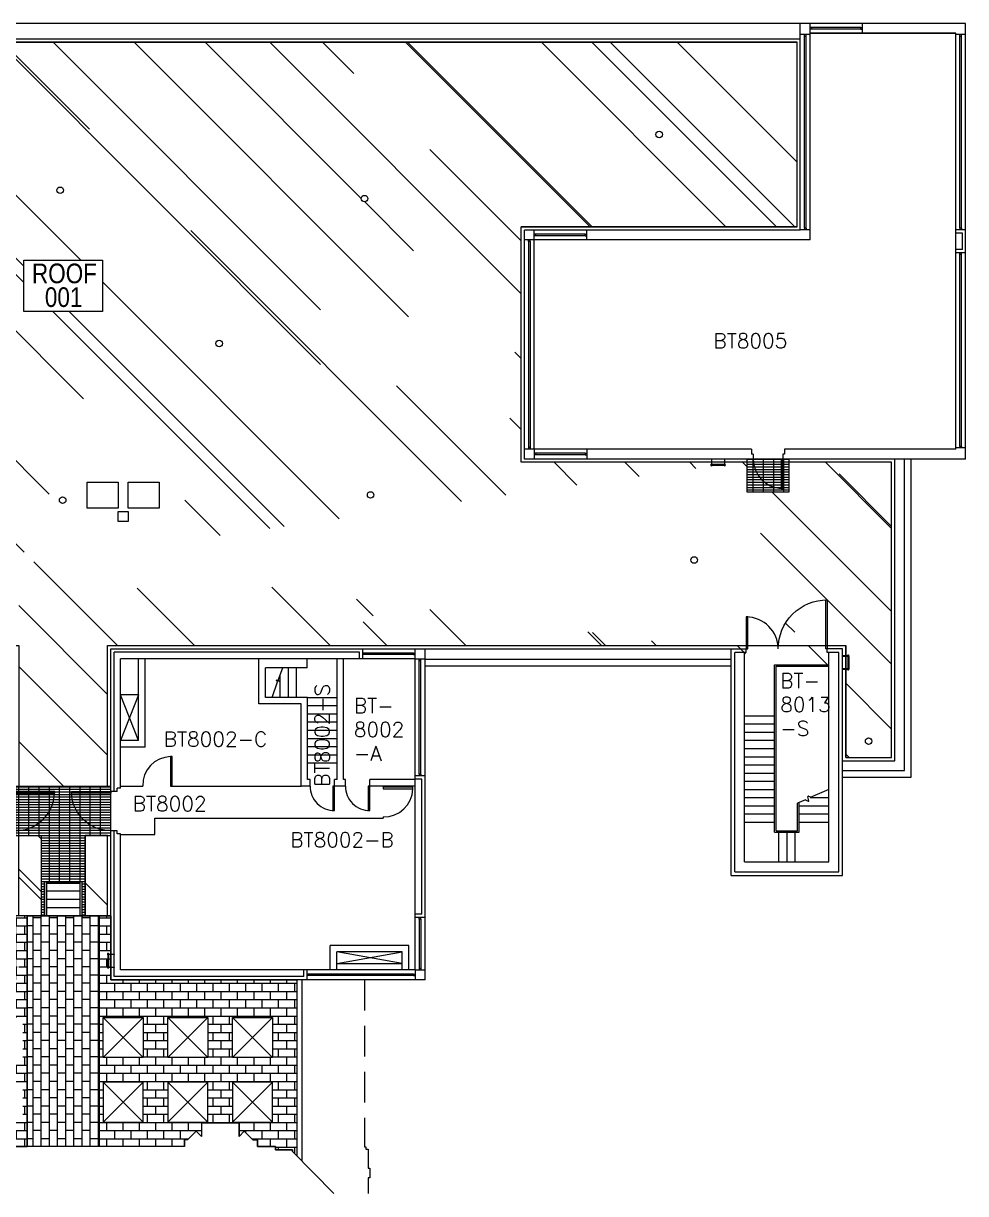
# Model space of a CAD drawing. Extents: x 3914 to 6119, y 18153 to 19582.
# Drawn here: x 4968 to 6119, y 18153 to 19582 of the extents above; entities that cross this region are included whole.
import ezdxf
from ezdxf.enums import TextEntityAlignment as Align

# ---------------------------------------------------------------- set-up
doc = ezdxf.new("R2010")
doc.units = 0
doc.header["$MEASUREMENT"] = 0
doc.linetypes.add('HIDDEN', pattern=[0.375, 0.25, -0.125])
doc.layers.get('0').update_dxf_attribs({"linetype": 'CONTINUOUS'})
for name, color, linetype in [('ARDOOR', 7, 'CONTINUOUS'), ('ARROOMNO', 4, 'CONTINUOUS'), ('ARWALL', 7, 'CONTINUOUS'), ('EXDOOR', 8, 'CONTINUOUS'), ('EXROOF', 9, 'CONTINUOUS'), ('EXROOF_TEXT', 134, 'CONTINUOUS'), ('EXWALL', 8, 'CONTINUOUS'), ('EXWINDOW', 8, 'CONTINUOUS')]:
    doc.layers.add(name, color=color, linetype=linetype)
doc.styles.add('ARIAL_NARROW', font='ARIALN.TTF', dxfattribs={"height": 17})
doc.styles.add('ROMANS', font='romans.shx', dxfattribs={"height": 18})
doc.linetypes.add('FENCELINE2', pattern='A,0.25,-0.1,[132,ltypeshp.shx,S=0.1,R=0,X=-0.1,Y=0],-0.1,1', length=1.45)

# ---------------------------------------------------------------- blocks, each defined once
blk = doc.blocks.new('A$C208F4ECA')
for p, q in [((36, 36), (34, 36)), ((34, 36), (34, 0)), ((36, 0), (36, 36)), ((34, 0), (36, 0))]:
    blk.add_line(p, q)
blk.add_arc((35, 1), 35, 91.6366, 181.6366)

msp = doc.modelspace()

# ---------------------------------------------------------------- hatches: boundary and pattern name
at = {"layer": 'EXROOF'}
h = msp.add_hatch(dxfattribs=at)
h.set_pattern_fill('AR-RROOF', color=256, scale=175, angle=135, style=0)
h.paths.add_polyline_path([(5913.5, 19559.2), (4120, 19559.2), (4120, 19333.7), (4457, 19333.7), (4457, 19046.2), (4004.5, 19046.2), (4004.5, 18685.7), (4060.5, 18685.7), (4060.5, 18822.3), (4962.5, 18822.3), (4962.5, 18650.3), (5071, 18650.3), (5071, 18822.3), (5973, 18822.3), (5973, 18685.7), (6029, 18685.7), (6029, 19046.2), (5576.5, 19046.2), (5576.5, 19333.7), (5913.5, 19333.7)])
h.paths.add_polyline_path([(4968.7, 19292.9), (5064.7, 19292.9), (5064.7, 19230.3), (4968.7, 19230.3)], flags=16)
edge = h.paths.add_edge_path(flags=16)
edge.add_arc((5745, 19446.5), 4, 0, 360)
edge = h.paths.add_edge_path(flags=16)
edge.add_arc((5384.9, 19368.2), 4, 0, 360)
edge = h.paths.add_edge_path(flags=16)
edge.add_arc((5207.5, 19191.3), 4, 0, 360)
edge = h.paths.add_edge_path(flags=16)
edge.add_arc((5392.5, 19006.3), 4, 0, 360)
h.paths.add_polyline_path([(5084.2, 18986), (5096.2, 18986), (5096.2, 18974), (5084.2, 18974)], flags=16)
h.paths.add_polyline_path([(5096.2, 19022), (5134.2, 19022), (5134.2, 18990), (5096.2, 18990)], flags=16)
h.paths.add_polyline_path([(5046.2, 19022), (5084.2, 19022), (5084.2, 18990), (5046.2, 18990)], flags=16)
edge = h.paths.add_edge_path(flags=16)
edge.add_arc((5016.2, 19000), 4, 0, 360)
edge = h.paths.add_edge_path(flags=16)
edge.add_arc((5013.2, 19378.4), 4, 0, 360)
edge = h.paths.add_edge_path(flags=16)
edge.add_arc((4825.4, 19190.8), 4, 0, 360)
edge = h.paths.add_edge_path(flags=16)
edge.add_arc((4641.2, 19375), 4, 0, 360)
h.paths.add_polyline_path([(5904, 19050.2), (5852, 19050.2), (5852, 19010.2), (5904, 19010.2)], flags=17)
edge = h.paths.add_edge_path(flags=16)
edge.add_arc((5787.8, 18926.9), 4, 0, 360)
edge = h.paths.add_edge_path(flags=16)
edge.add_arc((6001, 18705.7), 4, 0, 360)
edge = h.paths.add_edge_path(flags=0)
edge.add_arc((4644.4, 19009.8), 4, 0, 360)
h.paths.add_polyline_path([(4592.5, 18980.3), (4626.5, 18980.3), (4626.5, 18928.3), (4592.5, 18928.3)], flags=0)
h.paths.add_polyline_path([(4622.5, 18908.3), (4622.5, 18904.3), (4626.5, 18904.3), (4626.5, 18908.3)], flags=0)
h.paths.add_polyline_path([(4592.5, 18908.3), (4592.5, 18904.3), (4596.5, 18904.3), (4596.5, 18908.3)], flags=0)
h.paths.add_polyline_path([(4916.5, 18858.3), (4916.5, 18838.3), (4936.5, 18838.3), (4936.5, 18858.3)], flags=0)
h.paths.add_polyline_path([(4926.5, 18882.3), (4926.5, 18862.3), (4946.5, 18862.3), (4946.5, 18882.3)], flags=0)
h.paths.add_polyline_path([(4686.5, 18879.3), (4686.5, 18859.3), (4706.5, 18859.3), (4706.5, 18879.3)], flags=0)
h.paths.add_polyline_path([(4740.5, 18905.3), (4740.5, 18885.3), (4760.5, 18885.3), (4760.5, 18905.3)], flags=0)
h.paths.add_polyline_path([(4713.5, 18883.3), (4713.5, 18831.3), (4737.5, 18831.3), (4737.5, 18862.3), (4747.5, 18862.3), (4747.5, 18883.3)], flags=0)
h.paths.add_polyline_path([(4795.5, 18879.3), (4795.5, 18859.3), (4815.5, 18859.3), (4815.5, 18879.3)], flags=0)
h.paths.add_polyline_path([(4822.5, 18883.3), (4822.5, 18831.3), (4846.5, 18831.3), (4846.5, 18862.3), (4856.5, 18862.3), (4856.5, 18883.3)], flags=0)
h.paths.add_polyline_path([(4868.5, 18908.3), (4868.5, 18888.3), (4888.5, 18888.3), (4888.5, 18908.3)], flags=0)
h.paths.add_polyline_path([(4962.5, 18822.3), (4956.5, 18822.3), (4956.5, 18894.3), (4962.5, 18894.3)], flags=0)
h.paths.add_polyline_path([(4580.5, 18822.3), (4574.5, 18822.3), (4574.5, 19026.3), (4962.5, 19026.3), (4962.5, 18954.3), (4956.5, 18954.3), (4956.5, 19020.3), (4580.5, 19020.3)], flags=16)
edge = h.paths.add_edge_path(flags=16)
edge.add_arc((4245.6, 18926.9), 4, 0, 360)
h.paths.add_polyline_path([(4181.5, 19050.2), (4129.5, 19050.2), (4129.5, 19010.2), (4181.5, 19010.2)], flags=17)
edge = h.paths.add_edge_path(flags=16)
edge.add_arc((4032.5, 18705.7), 4, 0, 360)
edge = h.paths.add_edge_path(flags=16)
edge.add_arc((4288.5, 19446.5), 4, 0, 360)
h.paths.add_polyline_path([(4272, 19377.7), (4266, 19377.7), (4266, 19430.2), (4120, 19430.2), (4120, 19436.2), (4272, 19436.2)], flags=16)
h.paths.add_polyline_path([(4261.9, 19387.7), (4227.9, 19387.7), (4227.9, 19341.7), (4247.9, 19341.7), (4247.9, 19367.7), (4261.9, 19367.7)], flags=16)
h.paths.add_polyline_path([(4205.9, 19387.7), (4223.9, 19387.7), (4223.9, 19367.7), (4205.9, 19367.7)], flags=16)
h.paths.add_polyline_path([(4161.9, 19387.7), (4195.9, 19387.7), (4195.9, 19367.7), (4181.9, 19367.7), (4181.9, 19341.7), (4161.9, 19341.7)], flags=16)
h.paths.add_polyline_path([(4139.9, 19387.7), (4157.9, 19387.7), (4157.9, 19367.7), (4139.9, 19367.7)], flags=16)
h.paths.add_polyline_path([(4962.5, 18590.3), (4989.8, 18590.3), (4989.8, 18492.3), (4962.5, 18492.3)])
h.paths.add_polyline_path([(5043.8, 18492.3), (5071, 18492.3), (5071, 18590.3), (5043.8, 18590.3)])
edge = h.paths.add_edge_path(flags=16)
edge.add_arc((5825, 19043), 1, 104.4775, 435.5225)
edge.add_line((5825.3, 19044), (5825.3, 19050.2))
edge.add_line((5825.3, 19050.2), (5824.8, 19050.2))
edge.add_line((5824.8, 19050.2), (5824.8, 19044))
edge = h.paths.add_edge_path(flags=16)
edge.add_arc((5809, 19043), 1, 104.4775, 435.5225)
edge.add_line((5809.3, 19044), (5809.3, 19050.2))
edge.add_line((5809.3, 19050.2), (5808.8, 19050.2))
edge.add_line((5808.8, 19050.2), (5808.8, 19044))
edge = h.paths.add_edge_path(flags=16)
edge.add_arc((5851.5, 18818.3), 39, 0, 90)
edge.add_line((5851.5, 18857.3), (5851.5, 18818.3))
edge.add_line((5851.5, 18818.3), (5853.5, 18818.3))
edge.add_line((5853.5, 18818.3), (5853.5, 18857.3))
edge.add_line((5853.5, 18857.3), (5851.5, 18857.3))
edge = h.paths.add_edge_path(flags=16)
edge.add_arc((5950.5, 18818.3), 60, 90, 180, ccw=False)
edge.add_line((5950.5, 18878.3), (5950.5, 18818.3))
edge.add_line((5950.5, 18818.3), (5948.5, 18818.3))
edge.add_line((5948.5, 18818.3), (5948.5, 18878.3))
edge.add_line((5948.5, 18878.3), (5950.5, 18878.3))
edge = h.paths.add_edge_path(flags=16)
edge.add_line((5975.2, 18793.9), (5969, 18793.9))
edge.add_line((5969, 18793.9), (5969, 18793.4))
edge.add_line((5969, 18793.4), (5975.2, 18793.4))
edge.add_arc((5976.1, 18793.7), 1, 194.4775, 525.5225)
edge = h.paths.add_edge_path(flags=16)
edge.add_line((5975.2, 18809.9), (5969, 18809.9))
edge.add_line((5969, 18809.9), (5969, 18809.4))
edge.add_line((5969, 18809.4), (5975.2, 18809.4))
edge.add_arc((5976.1, 18809.7), 1, 194.4775, 525.5225)
edge = h.paths.add_edge_path(flags=0)
edge.add_line((4692.5, 18901.3), (4658.5, 18901.3))
edge.add_line((4658.5, 18901.3), (4658.5, 18831.3))
edge.add_line((4658.5, 18831.3), (4682.5, 18831.3))
edge.add_line((4682.5, 18831.3), (4682.5, 18881.3))
edge.add_line((4682.5, 18881.3), (4692.5, 18881.3))
edge.add_line((4692.5, 18881.3), (4692.5, 18901.3))
edge.add_line((4692.5, 18901.3), (4658.5, 18901.3))
edge = h.paths.add_edge_path(flags=0)
edge.add_line((4801.5, 18901.3), (4767.5, 18901.3))
edge.add_line((4767.5, 18901.3), (4767.5, 18831.3))
edge.add_line((4767.5, 18831.3), (4791.5, 18831.3))
edge.add_line((4791.5, 18831.3), (4791.5, 18881.3))
edge.add_line((4791.5, 18881.3), (4801.5, 18881.3))
edge.add_line((4801.5, 18881.3), (4801.5, 18901.3))
edge.add_line((4801.5, 18901.3), (4767.5, 18901.3))
edge = h.paths.add_edge_path(flags=16)
edge.add_arc((4208.4, 19043), 1, 104.4775, 435.5225)
edge.add_line((4208.6, 19044), (4208.6, 19050.2))
edge.add_line((4208.6, 19050.2), (4208.1, 19050.2))
edge.add_line((4208.1, 19050.2), (4208.1, 19044))
edge = h.paths.add_edge_path(flags=16)
edge.add_arc((4224.4, 19043), 1, 104.4775, 435.5225)
edge.add_line((4224.6, 19044), (4224.6, 19050.2))
edge.add_line((4224.6, 19050.2), (4224.1, 19050.2))
edge.add_line((4224.1, 19050.2), (4224.1, 19044))
edge = h.paths.add_edge_path(flags=16)
edge.add_arc((4083, 18818.3), 60, 0, 90)
edge.add_line((4083, 18878.3), (4083, 18818.3))
edge.add_line((4083, 18818.3), (4085, 18818.3))
edge.add_line((4085, 18818.3), (4085, 18878.3))
edge.add_line((4085, 18878.3), (4083, 18878.3))
edge = h.paths.add_edge_path(flags=16)
edge.add_arc((4057.3, 18809.7), 1, 14.4775, 345.5225)
edge.add_line((4058.3, 18809.4), (4064.5, 18809.4))
edge.add_line((4064.5, 18809.4), (4064.5, 18809.9))
edge.add_line((4064.5, 18809.9), (4058.3, 18809.9))
edge = h.paths.add_edge_path(flags=16)
edge.add_arc((4057.3, 18793.7), 1, 14.4775, 345.5225)
edge.add_line((4058.3, 18793.4), (4064.5, 18793.4))
edge.add_line((4064.5, 18793.4), (4064.5, 18793.9))
edge.add_line((4064.5, 18793.9), (4058.3, 18793.9))
edge = h.paths.add_edge_path(flags=16)
edge.add_line((5824.2, 19043.5), (5809.9, 19043.5))
edge.add_line((5824.2, 19042.5), (5809.9, 19042.5))
edge.add_line((5976.6, 18808.8), (5976.6, 18794.5))
edge.add_line((5975.6, 18808.8), (5975.6, 18794.5))
edge.add_line((4209.3, 19043.5), (4223.5, 19043.5))
edge.add_line((4209.3, 19042.5), (4223.5, 19042.5))
edge.add_line((4057.8, 18808.8), (4057.8, 18794.5))
edge.add_line((4056.8, 18808.8), (4056.8, 18794.5))
h = msp.add_hatch(dxfattribs=at)
h.set_pattern_fill('AR-B816', color=256, scale=1.25, style=0)
h.paths.add_polyline_path([(4731, 18414.3), (4731, 18199.2), (4736.2, 18204.6), (4736.2, 18206.6), (4757.2, 18206.6), (4757.2, 18210.6), (4779.2, 18210.6), (4779.2, 18218.6), (4784.7, 18218.6), (4795.4, 18229.2), (4801.7, 18222.8), (4801.7, 18239.3), (4847.7, 18239.3), (4847.7, 18222.8), (4854.1, 18229.2), (4864.7, 18218.6), (4868.2, 18218.6), (4868.2, 18210.8), (4972.7, 18210.8), (4972.7, 18492.3), (4958.5, 18492.3), (4958.5, 18414.3)])
h.paths.add_polyline_path([(4967.7, 18368.3), (4918.7, 18368.3), (4918.7, 18319.3), (4967.7, 18319.3)], flags=16)
h.paths.add_polyline_path([(4760.7, 18289.3), (4760.7, 18240.3), (4809.7, 18240.3), (4809.7, 18289.3)], flags=16)
h.paths.add_polyline_path([(4839.7, 18289.3), (4888.7, 18289.3), (4888.7, 18240.3), (4839.7, 18240.3)], flags=16)
h.paths.add_polyline_path([(4918.7, 18289.3), (4918.7, 18240.3), (4967.7, 18240.3), (4967.7, 18289.3)], flags=16)
edge = h.paths.add_edge_path(flags=16)
edge.add_line((4960.7, 18429.7), (4954.5, 18429.7))
edge.add_line((4954.5, 18429.7), (4954.5, 18429.2))
edge.add_line((4954.5, 18429.2), (4960.7, 18429.2))
edge.add_arc((4961.6, 18429.5), 1, 194.4775, 525.5225)
edge = h.paths.add_edge_path(flags=16)
edge.add_line((4960.7, 18445.7), (4954.5, 18445.7))
edge.add_line((4954.5, 18445.7), (4954.5, 18445.2))
edge.add_line((4954.5, 18445.2), (4960.7, 18445.2))
edge.add_arc((4961.6, 18445.5), 1, 194.4775, 525.5225)
edge = h.paths.add_edge_path(flags=16)
edge.add_line((4888.7, 18368.3), (4839.7, 18368.3))
edge.add_line((4839.7, 18368.3), (4839.7, 18319.3))
edge.add_line((4839.7, 18319.3), (4888.7, 18319.3))
edge.add_line((4888.7, 18319.3), (4888.7, 18368.3))
edge.add_line((4888.7, 18368.3), (4839.7, 18368.3))
edge = h.paths.add_edge_path(flags=16)
edge.add_line((4809.7, 18368.3), (4760.7, 18368.3))
edge.add_line((4760.7, 18368.3), (4760.7, 18319.3))
edge.add_line((4760.7, 18319.3), (4809.7, 18319.3))
edge.add_line((4809.7, 18319.3), (4809.7, 18368.3))
edge.add_line((4809.7, 18368.3), (4760.7, 18368.3))
h.paths.add_polyline_path([(4809.7, 18368.3), (4760.7, 18368.3), (4760.7, 18319.3), (4809.7, 18319.3)], flags=0)
edge = h.paths.add_edge_path(flags=16)
edge.add_line((4962.1, 18444.6), (4962.1, 18430.3))
edge.add_line((4961.1, 18444.6), (4961.1, 18430.3))
h = msp.add_hatch(dxfattribs=at)
h.set_pattern_fill('AR-B816', color=256, scale=1.25, angle=90, style=0)
h.paths.add_polyline_path([(4972.7, 18492.3), (5060.7, 18492.3), (5060.7, 18210.8), (4972.7, 18210.8)])
h = msp.add_hatch(dxfattribs=at)
h.set_pattern_fill('AR-B816', color=256, scale=1.25, style=0)
h.paths.add_polyline_path([(5302.5, 18199.2), (5297.2, 18204.6), (5297.2, 18206.6), (5276.2, 18206.6), (5276.2, 18210.6), (5254.2, 18210.6), (5254.2, 18218.6), (5248.7, 18218.6), (5238.1, 18229.2), (5231.7, 18222.8), (5231.7, 18239.3), (5185.7, 18239.3), (5185.7, 18222.8), (5179.4, 18229.2), (5168.7, 18218.6), (5165.2, 18218.6), (5165.2, 18210.8), (5060.7, 18210.8), (5060.7, 18492.3), (5075, 18492.3), (5075, 18414.3), (5302.5, 18414.3)])
h.paths.add_polyline_path([(5272.7, 18368.3), (5272.7, 18319.3), (5223.7, 18319.3), (5223.7, 18368.3)], flags=16)
h.paths.add_polyline_path([(5193.7, 18368.3), (5193.7, 18319.3), (5144.7, 18319.3), (5144.7, 18368.3)], flags=16)
h.paths.add_polyline_path([(5114.7, 18368.3), (5114.7, 18319.3), (5065.7, 18319.3), (5065.7, 18368.3)], flags=16)
h.paths.add_polyline_path([(5065.7, 18289.3), (5065.7, 18240.3), (5114.7, 18240.3), (5114.7, 18289.3)], flags=16)
h.paths.add_polyline_path([(5144.7, 18289.3), (5144.7, 18240.3), (5193.7, 18240.3), (5193.7, 18289.3)], flags=16)
h.paths.add_polyline_path([(5223.7, 18289.3), (5223.7, 18240.3), (5272.7, 18240.3), (5272.7, 18289.3)], flags=16)
edge = h.paths.add_edge_path(flags=16)
edge.add_line((5072.8, 18445.7), (5079, 18445.7))
edge.add_line((5079, 18445.7), (5079, 18445.2))
edge.add_line((5079, 18445.2), (5072.8, 18445.2))
edge.add_arc((5071.8, 18445.5), 1, 14.4775, 345.5225, ccw=False)
edge = h.paths.add_edge_path(flags=0)
edge.add_line((5072.8, 18429.7), (5079, 18429.7))
edge.add_line((5079, 18429.7), (5079, 18429.2))
edge.add_line((5079, 18429.2), (5072.8, 18429.2))
edge.add_arc((5071.8, 18429.5), 1, 14.4775, 345.5225, ccw=False)
edge = h.paths.add_edge_path(flags=16)
edge.add_line((5072.8, 18429.7), (5079, 18429.7))
edge.add_line((5079, 18429.7), (5079, 18429.2))
edge.add_line((5079, 18429.2), (5072.8, 18429.2))
edge.add_arc((5071.8, 18429.5), 1, 14.4775, 345.5225, ccw=False)
edge = h.paths.add_edge_path(flags=16)
edge.add_line((5071.3, 18444.6), (5071.3, 18430.3))
edge.add_line((5072.3, 18444.6), (5072.3, 18430.3))
at = {"layer": 'EXWALL'}
h = msp.add_hatch(dxfattribs=at)
h.set_pattern_fill('GRATE', color=256, scale=100, style=0)
h.set_pattern_definition([(0, (1722.5, 0), (0, 3.125), []), (90, (1722.5, 0), (-12.5, 8e-16), [])])
h.paths.add_polyline_path([(5904, 19050.2), (5852, 19050.2), (5852, 19010.2), (5904, 19010.2)])
h = msp.add_hatch(dxfattribs=at)
h.set_pattern_fill('GRATE', color=256, scale=100, style=0)
edge = h.paths.add_edge_path()
edge.add_line((5075, 18650.3), (4958.5, 18650.3))
edge.add_line((4958.5, 18650.3), (4958.5, 18590.3))
edge.add_line((4958.5, 18590.3), (4989.8, 18590.3))
edge.add_line((4989.8, 18590.3), (4989.8, 18492.3))
edge.add_line((4989.8, 18492.3), (4994, 18492.3))
edge.add_line((4994, 18492.3), (4994, 18534.3))
edge.add_line((4994, 18534.3), (4996.5, 18534.3))
edge.add_line((4996.5, 18534.3), (4996.5, 18532.3))
edge.add_line((4996.5, 18532.3), (5037, 18532.3))
edge.add_line((5037, 18532.3), (5037, 18534.3))
edge.add_line((5037, 18534.3), (5039.5, 18534.3))
edge.add_line((5039.5, 18534.3), (5039.5, 18492.3))
edge.add_line((5039.5, 18492.3), (5043.8, 18492.3))
edge.add_line((5043.8, 18492.3), (5043.8, 18590.3))
edge.add_line((5043.8, 18590.3), (5075, 18590.3))
edge.add_line((5075, 18590.3), (5075, 18650.3))
edge.add_line((5075, 18650.3), (4958.5, 18650.3))

# ---------------------------------------------------------------- linework, layer by layer
for p, q in [((5444, 18649.3), (5408, 18649.3)), ((5408, 18649.3), (5408, 18647.3)), ((5408, 18647.3), (5444, 18647.3)), ((5444, 18647.3), (5444, 18649.3))]:
    msp.add_line(p, q)
msp.add_arc((5409, 18648.3), 35, 268.3634, 358.3634)
at = {"layer": 'ARDOOR'}
for points in [[(5318.5, 18650.8, 0.414214), (5348.5, 18620.8), (5348.5, 18650.8), (5346.5, 18650.8), (5346.5, 18620.8), (5348.5, 18620.8)], [(5361.6, 18650.8, 0.414214), (5391.6, 18620.8), (5391.6, 18650.8), (5389.6, 18650.8), (5389.6, 18620.8), (5391.6, 18620.8)]]:
    msp.add_lwpolyline(points, format="xyb", dxfattribs=at)
at = {"layer": 'ARWALL', "linetype": 'FENCELINE2', "ltscale": 10}
for p, q in [((5087, 18650.8), (5114, 18650.8)), ((5150, 18650.8), (5307.5, 18650.8)), ((5408, 18650.8), (5408, 18649.3)), ((5129, 18611.8), (5408, 18611.8)), ((5129, 18591.8), (5129, 18611.8)), ((5408, 18613.3), (5408, 18611.8)), ((5087, 18591.8), (5129, 18591.8))]:
    msp.add_line(p, q, dxfattribs=at)
at = {"layer": 'ARWALL', "linetype": 'CONTINUOUS'}
for p, q in [((5447, 18658.8), (5391.6, 18658.8)), ((5447, 18650.8), (5391.6, 18650.8))]:
    msp.add_line(p, q, dxfattribs=at)
at = {"layer": 'ARWALL'}
msp.add_line((5391.6, 18650.8), (5391.6, 18658.8), dxfattribs=at)
at = {"layer": 'EXDOOR', "flags": 128}
for points in [[(5860, 19050.2, 0.39805), (5894, 19014.3), (5896, 19014.2), (5896, 19050.2), (5894, 19050.2), (5894, 19014.3)], [(4958.5, 18596.3, 0.402069), (5006.4, 18642.3), (5006.5, 18642.3), (5006.5, 18644.3), (4958.5, 18644.3), (4958.5, 18642.3), (5006.5, 18642.3)], [(5075, 18596.3, -0.402069), (5027, 18642.3), (5027, 18642.3), (5027, 18644.3), (5075, 18644.3), (5075, 18642.3), (5027, 18642.3)]]:
    msp.add_lwpolyline(points, format="xyb", dxfattribs=at)
at = {"layer": 'EXDOOR'}
for points in [[(5890.5, 18818.3, -0.414214), (5950.5, 18878.3), (5950.5, 18818.3), (5948.5, 18818.3), (5948.5, 18878.3), (5950.5, 18878.3)], [(5890.5, 18818.3, 0.414214), (5851.5, 18857.3), (5851.5, 18818.3), (5853.5, 18818.3), (5853.5, 18857.3), (5851.5, 18857.3)]]:
    msp.add_lwpolyline(points, format="xyb", dxfattribs=at)
at = {"layer": 'EXROOF'}
for points in [[(5913.5, 19559.2), (4120, 19559.2), (4120, 19333.7), (4457, 19333.7), (4457, 19046.2), (4004.5, 19046.2), (4004.5, 18685.7), (4060.5, 18685.7), (4060.5, 18822.3), (4962.5, 18822.3), (4962.5, 18650.3), (5071, 18650.3), (5071, 18822.3), (5973, 18822.3), (5973, 18685.7), (6029, 18685.7), (6029, 19046.2), (5576.5, 19046.2), (5576.5, 19333.7), (5913.5, 19333.7), (5913.5, 19559.2)], [(4731, 18414.3), (4731, 18199.2), (4736.2, 18204.6), (4736.2, 18206.6), (4757.2, 18206.6), (4757.2, 18210.6), (4779.2, 18210.6), (4779.2, 18218.6), (4784.7, 18218.6), (4795.4, 18229.2), (4801.7, 18222.8), (4801.7, 18239.3), (4847.7, 18239.3), (4847.7, 18222.8), (4854.1, 18229.2), (4864.7, 18218.6), (4868.2, 18218.6), (4868.2, 18210.8), (4972.7, 18210.8), (4972.7, 18492.3), (4958.5, 18492.3), (4958.5, 18414.3), (4731, 18414.3)], [(5302.5, 18199.2), (5297.2, 18204.6), (5297.2, 18206.6), (5276.2, 18206.6), (5276.2, 18210.6), (5254.2, 18210.6), (5254.2, 18218.6), (5248.7, 18218.6), (5238.1, 18229.2), (5231.7, 18222.8), (5231.7, 18239.3), (5185.7, 18239.3), (5185.7, 18222.8), (5179.4, 18229.2), (5168.7, 18218.6), (5165.2, 18218.6), (5165.2, 18210.8), (5060.7, 18210.8), (5060.7, 18492.3), (5075, 18492.3), (5075, 18414.3), (5302.5, 18414.3), (5302.5, 18199.2)]]:
    msp.add_lwpolyline(points, dxfattribs=at)
for points in [[(4962.5, 18590.3), (4989.8, 18590.3), (4989.8, 18492.3), (4962.5, 18492.3)], [(5043.8, 18492.3), (5071, 18492.3), (5071, 18590.3), (5043.8, 18590.3)], [(4972.7, 18492.3), (5060.7, 18492.3), (5060.7, 18210.8), (4972.7, 18210.8)]]:
    msp.add_lwpolyline(points, close=True, dxfattribs=at)
at = {"layer": 'EXROOF_TEXT'}
msp.add_lwpolyline([(4968.7, 19292.9), (5064.7, 19292.9), (5064.7, 19230.3), (4968.7, 19230.3)], close=True, dxfattribs=at)
at = {"layer": 'EXWALL'}
for p, q in [((5917.5, 19582.2), (4116, 19582.2)), ((6119.5, 19582.2), (5917.5, 19582.2)), ((6119.5, 19050.2), (6119.5, 19582.2)), ((5929.5, 19570.2), (6107.5, 19570.2)), ((6107.5, 19570.2), (5929.5, 19570.2)), ((6107.5, 19062.2), (6107.5, 19570.2)), ((6115.5, 19306.2), (6115.5, 19326.2)), ((5858, 19062.2), (5858, 19056.2)), ((5860, 19056.2), (5860, 19050.2)), ((5896, 19056.2), (5896, 19050.2)), ((5898, 19062.2), (5898, 19056.2)), ((5071, 18822.3), (5459, 18822.3)), ((5459, 18822.3), (5973, 18822.3)), ((5075, 18818.3), (5459, 18818.3)), ((5459, 18818.3), (5833, 18818.3)), ((5833, 18541.7), (5833, 18818.3)), ((5833, 18818.3), (5851.5, 18818.3)), ((5837.5, 18546.2), (5837.5, 18813.8)), ((5849.5, 18558.2), (5849.5, 18813.8)), ((5851.5, 18813.8), (5851.5, 18818.3)), ((5950.5, 18813.8), (5950.5, 18818.3)), ((5952.5, 18558.2), (5952.5, 18813.8)), ((5279.7, 18780.3), (5285.1, 18795.1)), ((5292, 18759.1), (5292, 18795.1)), ((5302, 18759.1), (5302, 18795.1)), ((5359.5, 18658.8), (5359.5, 18806.3)), ((5459, 18805.7), (5833, 18805.7)), ((5459, 18797.7), (5833, 18797.7)), ((5886, 18798.7), (5952.5, 18798.7)), ((5886, 18594.7), (5886, 18798.7)), ((5888, 18797.2), (5952.5, 18797.2)), ((5888, 18596.2), (5888, 18797.2)), ((5277.1, 18780), (5278.9, 18778)), ((5281.5, 18778.6), (5277.1, 18780)), ((5279.7, 18780.3), (5281.5, 18778.6)), ((5282, 18759.1), (5282, 18786.5)), ((5272, 18759.1), (5278.9, 18778)), ((5109, 18706.3), (5087, 18762.3)), ((5109, 18762.3), (5087, 18706.3)), ((5307.5, 18650.8), (5307.5, 18751.1)), ((5315.5, 18658.8), (5315.5, 18759.1)), ((5315.5, 18759.1), (5351.5, 18759.1)), ((5315.5, 18749.1), (5351.5, 18749.1)), ((5315.5, 18739.1), (5351.5, 18739.1)), ((5849.5, 18736.7), (5886, 18736.7)), ((5315.5, 18729.1), (5351.5, 18729.1)), ((5849.5, 18726.7), (5886, 18726.7)), ((5315.5, 18719.1), (5351.5, 18719.1)), ((5315.5, 18709.1), (5351.5, 18709.1)), ((5849.5, 18716.7), (5886, 18716.7)), ((5315.5, 18699.1), (5351.5, 18699.1)), ((5849.5, 18706.7), (5886, 18706.7)), ((5849.5, 18696.7), (5886, 18696.7)), ((5315.5, 18689.1), (5351.5, 18689.1)), ((5315.5, 18679.1), (5351.5, 18679.1)), ((5849.5, 18686.7), (5886, 18686.7)), ((5969, 18681.7), (6033, 18681.7)), ((5973, 18685.7), (6029, 18685.7)), ((5849.5, 18676.7), (5886, 18676.7)), ((5849.5, 18666.7), (5886, 18666.7)), ((5969, 18669.7), (6045, 18669.7)), ((5318.5, 18650.8), (5307.5, 18650.8)), ((5318.5, 18658.8), (5315.5, 18658.8)), ((5318.5, 18650.8), (5318.5, 18658.8)), ((5351.5, 18658.8), (5348.5, 18658.8)), ((5348.5, 18650.8), (5348.5, 18658.8)), ((5361.6, 18650.8), (5348.5, 18650.8)), ((5361.6, 18658.8), (5359.5, 18658.8)), ((5361.6, 18650.8), (5361.6, 18658.8)), ((5849.5, 18656.7), (5886, 18656.7)), ((5969, 18661.7), (6053, 18661.7)), ((5083, 18644.3), (5075, 18644.3)), ((5087, 18648.3), (5083, 18648.3)), ((5849.5, 18646.7), (5886, 18646.7)), ((5849.5, 18636.7), (5886, 18636.7)), ((5927.9, 18632.8), (5926.7, 18637.8)), ((5927.4, 18638.4), (5930.8, 18637.3)), ((5952.5, 18646.7), (5929.5, 18636.7)), ((5929.5, 18636.7), (5952.5, 18636.7)), ((5849.5, 18626.7), (5886, 18626.7)), ((5923.8, 18634.2), (5914, 18630)), ((5914, 18596.2), (5914, 18630)), ((5916, 18594.7), (5916, 18630.8)), ((5916, 18626.7), (5952.5, 18626.7)), ((5923.8, 18634.2), (5927.1, 18632.3)), ((5849.5, 18616.7), (5886, 18616.7)), ((5849.5, 18606.7), (5886, 18606.7)), ((5916, 18616.7), (5952.5, 18616.7)), ((5916, 18606.7), (5952.5, 18606.7)), ((5083, 18596.3), (5075, 18596.3)), ((5886, 18594.7), (5916, 18594.7)), ((5888, 18596.2), (5914, 18596.2)), ((5891, 18594.7), (5891, 18558.2)), ((5901, 18594.7), (5901, 18558.2)), ((5911, 18594.7), (5911, 18558.2)), ((5087, 18592.3), (5083, 18592.3)), ((5849.5, 18558.2), (5952.5, 18558.2)), ((5833, 18541.7), (5969, 18541.7)), ((5837.5, 18546.2), (5964.5, 18546.2)), ((4994, 18534.3), (4996.5, 18534.3)), ((4994, 18534.3), (4994, 18492.3)), ((4996.5, 18534.3), (4996.5, 18492.3)), ((5037, 18532.3), (4996.5, 18532.3)), ((5037, 18522.3), (4996.5, 18522.3)), ((5037, 18534.3), (5039.5, 18534.3)), ((5037, 18534.3), (5037, 18492.3)), ((5039.5, 18534.3), (5039.5, 18492.3)), ((5037, 18512.3), (4996.5, 18512.3)), ((5037, 18502.3), (4996.5, 18502.3)), ((5075, 18492.3), (4958.5, 18492.3)), ((4972.7, 18492.3), (4972.7, 18210.8)), ((5060.7, 18492.3), (5060.7, 18210.8)), ((5431, 18434.3), (5351, 18448.3)), ((5351, 18434.3), (5431, 18448.3)), ((5302.5, 18414.3), (5302.5, 18199.2)), ((5308.5, 18414.3), (5308.5, 18193.1)), ((5231.7, 18239.3), (5185.7, 18239.3)), ((5185.7, 18239.3), (5185.7, 18222.8)), ((5231.7, 18239.3), (5231.7, 18222.8)), ((5168.7, 18218.6), (5179.4, 18229.2)), ((5179.4, 18229.2), (5185.7, 18222.8)), ((5238.1, 18229.2), (5231.7, 18222.8)), ((5248.7, 18218.6), (5238.1, 18229.2)), ((5165.2, 18210.8), (4868.2, 18210.8)), ((5168.7, 18218.6), (5165.2, 18218.6)), ((5165.2, 18210.8), (5165.2, 18218.6)), ((5165.2, 18216.8), (5165.2, 18210.8)), ((5248.7, 18218.6), (5254.2, 18218.6)), ((5254.2, 18218.6), (5254.2, 18210.6)), ((5254.2, 18210.6), (5276.2, 18210.6)), ((5276.2, 18210.6), (5276.2, 18206.6)), ((5276.2, 18206.6), (5297.2, 18206.6)), ((5297.2, 18206.6), (5297.2, 18204.6)), ((5297.2, 18204.6), (5347.6, 18153.1))]:
    msp.add_line(p, q, dxfattribs=at)
at = {"layer": 'EXWALL', "linetype": 'CONTINUOUS'}
for p, q in [((5917.5, 19329.7), (5917.5, 19582.2)), ((5929.5, 19317.7), (5929.5, 19570.2)), ((4116, 19563.2), (5917.5, 19563.2)), ((4120, 19559.2), (5913.5, 19559.2)), ((5913.5, 19333.7), (5913.5, 19559.2)), ((5913.5, 19333.7), (5576.5, 19333.7)), ((5576.5, 19046.2), (5576.5, 19333.7)), ((5917.5, 19329.7), (5580.5, 19329.7)), ((5580.5, 19050.2), (5580.5, 19329.7)), ((6115.5, 19326.2), (6107.5, 19326.2)), ((5929.5, 19317.7), (5592.5, 19317.7)), ((5592.5, 19062.2), (5592.5, 19317.7)), ((6115.5, 19306.2), (6107.5, 19306.2)), ((5860, 19050.2), (5580.5, 19050.2)), ((5858, 19062.2), (5592.5, 19062.2)), ((5860, 19056.2), (5858, 19056.2)), ((5898, 19056.2), (5896, 19056.2)), ((6119.5, 19050.2), (5896, 19050.2)), ((6107.5, 19062.2), (5898, 19062.2)), ((6033, 18681.7), (6033, 19050.2)), ((6045, 18669.7), (6045, 19050.2)), ((6053, 18661.7), (6053, 19050.2)), ((5896, 19046.2), (5576.5, 19046.2)), ((6029, 19046.2), (5896, 19046.2)), ((6029, 18685.7), (6029, 19046.2)), ((5071, 18650.3), (5071, 18822.3)), ((5973, 18685.7), (5973, 18822.3)), ((5075, 18644.3), (5075, 18818.3)), ((5379, 18814.3), (5079, 18814.3)), ((5079, 18644.3), (5079, 18814.3)), ((5379, 18806.3), (5379, 18814.3)), ((5379, 18806.3), (5379, 18814.3)), ((5459, 18414.3), (5459, 18818.3)), ((5851.5, 18813.8), (5837.5, 18813.8)), ((5969, 18818.3), (5950.5, 18818.3)), ((5964.5, 18813.8), (5950.5, 18813.8)), ((5964.5, 18546.2), (5964.5, 18813.8)), ((5969, 18541.7), (5969, 18818.3)), ((5447, 18806.3), (5087, 18806.3)), ((5087, 18648.3), (5087, 18806.3)), ((5109, 18706.3), (5109, 18806.3)), ((5117, 18698.3), (5117, 18806.3)), ((5256, 18751.1), (5256, 18806.3)), ((5315, 18795.1), (5264, 18795.1)), ((5264, 18759.1), (5264, 18795.1)), ((5315, 18795.1), (5315, 18806.3)), ((5351.5, 18658.8), (5351.5, 18806.3)), ((5447, 18426.3), (5447, 18806.3)), ((5109, 18762.3), (5087, 18762.3)), ((5307.5, 18751.1), (5256, 18751.1)), ((5315.5, 18759.1), (5264, 18759.1)), ((5109, 18706.3), (5087, 18706.3)), ((5117, 18698.3), (5087, 18698.3)), ((5455, 18659.3), (5447, 18659.3)), ((5455, 18659.3), (5447, 18659.3)), ((5455, 18494.3), (5455, 18659.3)), ((5083, 18644.3), (5083, 18648.3)), ((5075, 18414.3), (5075, 18596.3)), ((5079, 18418.3), (5079, 18596.3)), ((5083, 18592.3), (5083, 18596.3)), ((5071, 18492.3), (5071, 18590.3)), ((5087, 18426.3), (5087, 18592.3)), ((5455, 18494.3), (5447, 18494.3)), ((5439, 18456.3), (5343, 18456.3)), ((5343, 18426.3), (5343, 18456.3)), ((5439, 18426.3), (5439, 18456.3)), ((5431, 18448.3), (5351, 18448.3)), ((5351, 18426.3), (5351, 18448.3)), ((5431, 18426.3), (5431, 18448.3)), ((5447, 18426.3), (5087, 18426.3)), ((5311, 18418.3), (5311, 18426.3)), ((5351, 18434.3), (5431, 18434.3)), ((5459, 18414.3), (5075, 18414.3)), ((5311, 18418.3), (5079, 18418.3))]:
    msp.add_line(p, q, dxfattribs=at)
at = {"layer": 'EXWALL'}
for points in [[(5809.3, 19044), (5809.3, 19050.2), (5808.8, 19050.2), (5808.8, 19044)], [(5825.3, 19044), (5825.3, 19050.2), (5824.8, 19050.2), (5824.8, 19044)], [(5824.2, 19043.5), (5809.9, 19043.5)], [(5824.2, 19042.5), (5809.9, 19042.5)], [(5975.2, 18809.9), (5969, 18809.9), (5969, 18809.4), (5975.2, 18809.4)], [(5975.6, 18808.8), (5975.6, 18794.5)], [(5976.6, 18808.8), (5976.6, 18794.5)], [(5975.2, 18793.9), (5969, 18793.9), (5969, 18793.4), (5975.2, 18793.4)], [(5075, 18650.3), (4958.5, 18650.3), (4958.5, 18590.3), (4989.8, 18590.3), (4989.8, 18492.3), (4994, 18492.3), (4994, 18534.3), (4996.5, 18534.3), (4996.5, 18532.3), (5037, 18532.3), (5037, 18534.3), (5039.5, 18534.3), (5039.5, 18492.3), (5043.8, 18492.3), (5043.8, 18590.3), (5075, 18590.3), (5075, 18650.3), (4958.5, 18650.3)], [(4993.2, 18492.3), (4993.2, 18492.3)], [(5071.3, 18444.6), (5071.3, 18430.3)], [(5072.3, 18444.6), (5072.3, 18430.3)], [(5072.8, 18445.7), (5079, 18445.7), (5079, 18445.2), (5072.8, 18445.2)], [(5072.8, 18429.7), (5079, 18429.7), (5079, 18429.2), (5072.8, 18429.2)], [(5114.7, 18368.3), (5114.7, 18319.3), (5065.7, 18319.3), (5065.7, 18368.3), (5114.7, 18368.3)], [(5193.7, 18368.3), (5193.7, 18319.3), (5144.7, 18319.3), (5144.7, 18368.3), (5193.7, 18368.3)], [(5065.7, 18289.3), (5065.7, 18240.3), (5114.7, 18240.3), (5114.7, 18289.3), (5065.7, 18289.3)], [(5144.7, 18289.3), (5144.7, 18240.3), (5193.7, 18240.3), (5193.7, 18289.3), (5144.7, 18289.3)], [(5223.7, 18289.3), (5223.7, 18240.3), (5272.7, 18240.3), (5272.7, 18289.3), (5223.7, 18289.3)]]:
    msp.add_lwpolyline(points, dxfattribs=at)
for points in [[(5904, 19050.2), (5852, 19050.2), (5852, 19010.2), (5904, 19010.2)], [(5046.2, 19022), (5084.2, 19022), (5084.2, 18990), (5046.2, 18990)], [(5096.2, 19022), (5134.2, 19022), (5134.2, 18990), (5096.2, 18990)], [(5084.2, 18986), (5096.2, 18986), (5096.2, 18974), (5084.2, 18974)], [(5272.7, 18368.3), (5272.7, 18319.3), (5223.7, 18319.3), (5223.7, 18368.3)]]:
    msp.add_lwpolyline(points, close=True, dxfattribs=at)
at = {"layer": 'EXWALL', "linetype": 'HIDDEN', "ltscale": 150}
msp.add_lwpolyline([(5385, 18414.3), (5385, 18210.2), (5386.5, 18210.2), (5386.5, 18207.2), (5389.5, 18207.2), (5389.5, 18184.2), (5391.5, 18184.2), (5391.5, 18172.2), (5389.5, 18172.2), (5389.5, 18153.1)], dxfattribs=at)
at = {"layer": 'EXWALL'}
for centre in [(5745, 19446.5), (5013.2, 19378.4), (5384.9, 19368.2), (5207.5, 19191.3), (5392.5, 19006.3), (5016.2, 19000), (5787.8, 18926.9), (6001, 18705.7)]:
    msp.add_circle(centre, 4, dxfattribs=at)
for centre, radius, start, end in [((5809, 19043), 1, 104.4775, 75.5225), ((5825, 19043), 1, 104.4775, 75.5225), ((5976.1, 18809.7), 1, 194.4775, 165.5225), ((5976.1, 18793.7), 1, 194.4775, 165.5225), ((5927.2, 18637.9), 0.5, 72.8363, 192.8213), ((5927.4, 18632.7), 0.5, 239.0867, 12.8213), ((5071.8, 18445.5), 1, 14.4775, 345.5225), ((5071.8, 18429.5), 1, 14.4775, 345.5225)]:
    msp.add_arc(centre, radius, start, end, dxfattribs=at)
at = {"layer": 'EXWINDOW'}
for p, q in [((5929.5, 19570.2), (5929.5, 19582.2)), ((5922.5, 19566.7), (5922.5, 19568.7)), ((5922.5, 19332.2), (5922.5, 19566.7)), ((5922.5, 19566.7), (5924.5, 19566.7)), ((5924.5, 19566.7), (5924.5, 19568.7)), ((5924.5, 19332.2), (5924.5, 19566.7)), ((5931.5, 19577.2), (5929.5, 19577.2)), ((5931.5, 19575.2), (5929.5, 19575.2)), ((5991.5, 19577.2), (5931.5, 19577.2)), ((5931.5, 19575.2), (5931.5, 19577.2)), ((5991.5, 19575.2), (5931.5, 19575.2)), ((5991.5, 19577.2), (5993.5, 19577.2)), ((5991.5, 19575.2), (5993.5, 19575.2)), ((6112.5, 19566.7), (6112.5, 19568.7)), ((6112.5, 19332.2), (6112.5, 19566.7)), ((6112.5, 19566.7), (6114.5, 19566.7)), ((6114.5, 19566.7), (6114.5, 19568.7)), ((6114.5, 19332.2), (6114.5, 19566.7)), ((5592.5, 19317.7), (5592.5, 19329.7)), ((5594.5, 19324.7), (5592.5, 19324.7)), ((5594.5, 19322.7), (5592.5, 19322.7)), ((5654.5, 19324.7), (5594.5, 19324.7)), ((5594.5, 19322.7), (5594.5, 19324.7)), ((5654.5, 19322.7), (5594.5, 19322.7)), ((5654.5, 19324.7), (5656.5, 19324.7)), ((5654.5, 19322.7), (5656.5, 19322.7)), ((5922.5, 19332.2), (5922.5, 19330.2)), ((5924.5, 19332.2), (5924.5, 19330.2)), ((6112.5, 19332.2), (6112.5, 19330.2)), ((6114.5, 19332.2), (6114.5, 19330.2)), ((5592.5, 19317.7), (5580.5, 19317.7)), ((5585.5, 19315.7), (5585.5, 19317.7)), ((5585.5, 19315.7), (5585.5, 19064.2)), ((5587.5, 19315.7), (5585.5, 19315.7)), ((5587.5, 19315.7), (5587.5, 19317.7)), ((5587.5, 19315.7), (5587.5, 19064.2)), ((6112.5, 19300.2), (6112.5, 19302.2)), ((6112.5, 19065.7), (6112.5, 19300.2)), ((6112.5, 19300.2), (6114.5, 19300.2)), ((6114.5, 19300.2), (6114.5, 19302.2)), ((6114.5, 19065.7), (6114.5, 19300.2)), ((5587.5, 19064.2), (5585.5, 19064.2)), ((5585.5, 19064.2), (5585.5, 19062.2)), ((5587.5, 19064.2), (5587.5, 19062.2)), ((6112.5, 19065.7), (6112.5, 19063.7)), ((6114.5, 19065.7), (6114.5, 19063.7)), ((5592.5, 19062.2), (5580.5, 19062.2)), ((5592.5, 19062.2), (5592.5, 19050.2)), ((5594.5, 19057.2), (5592.5, 19057.2)), ((5594.5, 19055.2), (5592.5, 19055.2)), ((5654.5, 19057.2), (5594.5, 19057.2)), ((5594.5, 19057.2), (5594.5, 19055.2)), ((5654.5, 19055.2), (5594.5, 19055.2)), ((5654.5, 19057.2), (5656.5, 19057.2)), ((5654.5, 19055.2), (5656.5, 19055.2)), ((5385, 18813.3), (5383, 18813.3)), ((5385, 18811.3), (5383, 18811.3)), ((5445, 18813.3), (5385, 18813.3)), ((5445, 18811.3), (5385, 18811.3)), ((5445, 18811.3), (5445, 18813.3)), ((5445, 18813.3), (5447, 18813.3)), ((5445, 18811.3), (5447, 18811.3)), ((5447, 18806.3), (5447, 18818.3)), ((5447, 18806.3), (5459, 18806.3)), ((5452, 18804.3), (5452, 18806.3)), ((5452, 18665.3), (5452, 18804.3)), ((5452, 18804.3), (5454, 18804.3)), ((5454, 18804.3), (5454, 18806.3)), ((5454, 18665.3), (5454, 18804.3)), ((5452, 18665.3), (5452, 18663.3)), ((5454, 18665.3), (5454, 18663.3)), ((5452, 18488.3), (5452, 18490.3)), ((5452, 18488.3), (5452, 18428.3)), ((5454, 18488.3), (5454, 18490.3)), ((5454, 18488.3), (5454, 18428.3)), ((5317, 18421.3), (5315, 18421.3)), ((5445, 18421.3), (5317, 18421.3)), ((5445, 18421.3), (5445, 18419.3)), ((5445, 18421.3), (5447, 18421.3)), ((5447, 18426.3), (5459, 18426.3)), ((5447, 18426.3), (5447, 18414.3)), ((5452, 18428.3), (5454, 18428.3)), ((5452, 18428.3), (5452, 18426.3)), ((5454, 18428.3), (5454, 18426.3)), ((5317, 18419.3), (5315, 18419.3)), ((5445, 18419.3), (5317, 18419.3)), ((5445, 18419.3), (5447, 18419.3)), ((5114.7, 18368.3), (5065.7, 18319.3)), ((5065.7, 18368.3), (5114.7, 18319.3)), ((5193.7, 18368.3), (5144.7, 18319.3)), ((5144.7, 18368.3), (5193.7, 18319.3)), ((5272.7, 18368.3), (5223.7, 18319.3)), ((5223.7, 18368.3), (5272.7, 18319.3)), ((5114.7, 18289.3), (5065.7, 18240.3)), ((5065.7, 18289.3), (5114.7, 18240.3)), ((5193.7, 18289.3), (5144.7, 18240.3)), ((5144.7, 18289.3), (5193.7, 18240.3)), ((5272.7, 18289.3), (5223.7, 18240.3)), ((5223.7, 18289.3), (5272.7, 18240.3))]:
    msp.add_line(p, q, dxfattribs=at)
at = {"layer": 'EXWINDOW', "linetype": 'CONTINUOUS'}
for p, q in [((5993.5, 19570.2), (5993.5, 19582.2)), ((5993.5, 19570.2), (5993.5, 19582.2)), ((5929.5, 19568.7), (5917.5, 19568.7)), ((5991.5, 19575.2), (5991.5, 19577.2)), ((6119.5, 19568.7), (6107.5, 19568.7)), ((5654.5, 19322.7), (5654.5, 19324.7)), ((5656.5, 19317.7), (5656.5, 19329.7)), ((5656.5, 19317.7), (5656.5, 19329.7)), ((5929.5, 19330.2), (5917.5, 19330.2)), ((5924.5, 19332.2), (5922.5, 19332.2)), ((6119.5, 19330.2), (6107.5, 19330.2)), ((6119.5, 19330.2), (6107.5, 19330.2)), ((6114.5, 19332.2), (6112.5, 19332.2)), ((6119.5, 19302.2), (6107.5, 19302.2)), ((6119.5, 19302.2), (6107.5, 19302.2)), ((6114.5, 19065.7), (6112.5, 19065.7)), ((5654.5, 19057.2), (5654.5, 19055.2)), ((5656.5, 19062.2), (5656.5, 19050.2)), ((6119.5, 19063.7), (6107.5, 19063.7)), ((6119.5, 19063.7), (6107.5, 19063.7)), ((6119.5, 19063.7), (6107.5, 19063.7)), ((6119.5, 19063.7), (6107.5, 19063.7)), ((5383, 18806.3), (5383, 18818.3)), ((5383, 18806.3), (5383, 18818.3)), ((5385, 18811.3), (5385, 18813.3)), ((5454, 18665.3), (5452, 18665.3)), ((5459, 18663.3), (5447, 18663.3)), ((5459, 18663.3), (5447, 18663.3)), ((5459, 18663.3), (5447, 18663.3)), ((5459, 18490.3), (5447, 18490.3)), ((5459, 18490.3), (5451, 18490.3)), ((5454, 18488.3), (5452, 18488.3)), ((5315, 18414.3), (5315, 18426.3)), ((5315, 18414.3), (5315, 18422.3)), ((5317, 18419.3), (5317, 18421.3))]:
    msp.add_line(p, q, dxfattribs=at)

# ---------------------------------------------------------------- block references
msp.add_blockref('A$C208F4ECA', (5114, 18650.8))

# ---------------------------------------------------------------- texts
at = {"layer": 'ARROOMNO', "style": 'ROMANS'}
for s, p in [('BT8005', (5811.4, 19185.7, -720)), ('BT-', (5893, 18770.5)), ('BT-', (5372, 18740)), ('8013', (5893, 18741.3)), ('8002', (5372, 18710.8)), ('-S', (5893, 18712.2)), ('BT8002-C', (5139.7, 18699.1, -720)), ('-A', (5372, 18681.7)), ('BT8002', (5101.8, 18620.3, -720)), ('BT8002-B', (5294.3, 18576.3, -720))]:
    msp.add_text(s, height=18, dxfattribs=at).set_placement(p)
msp.add_text('BT8002-S', height=18, rotation=90, dxfattribs=at).set_placement((5342.3, 18650.2))
at = {"layer": 'EXROOF_TEXT', "style": 'ARIAL_NARROW'}
for s, p in [('ROOF', (5018.4, 19264.9)), ('001', (5017.4, 19235.9))]:
    msp.add_text(s, height=24, dxfattribs=at).set_placement(p, align=Align.CENTER)

doc.saveas('drawing.dxf')
